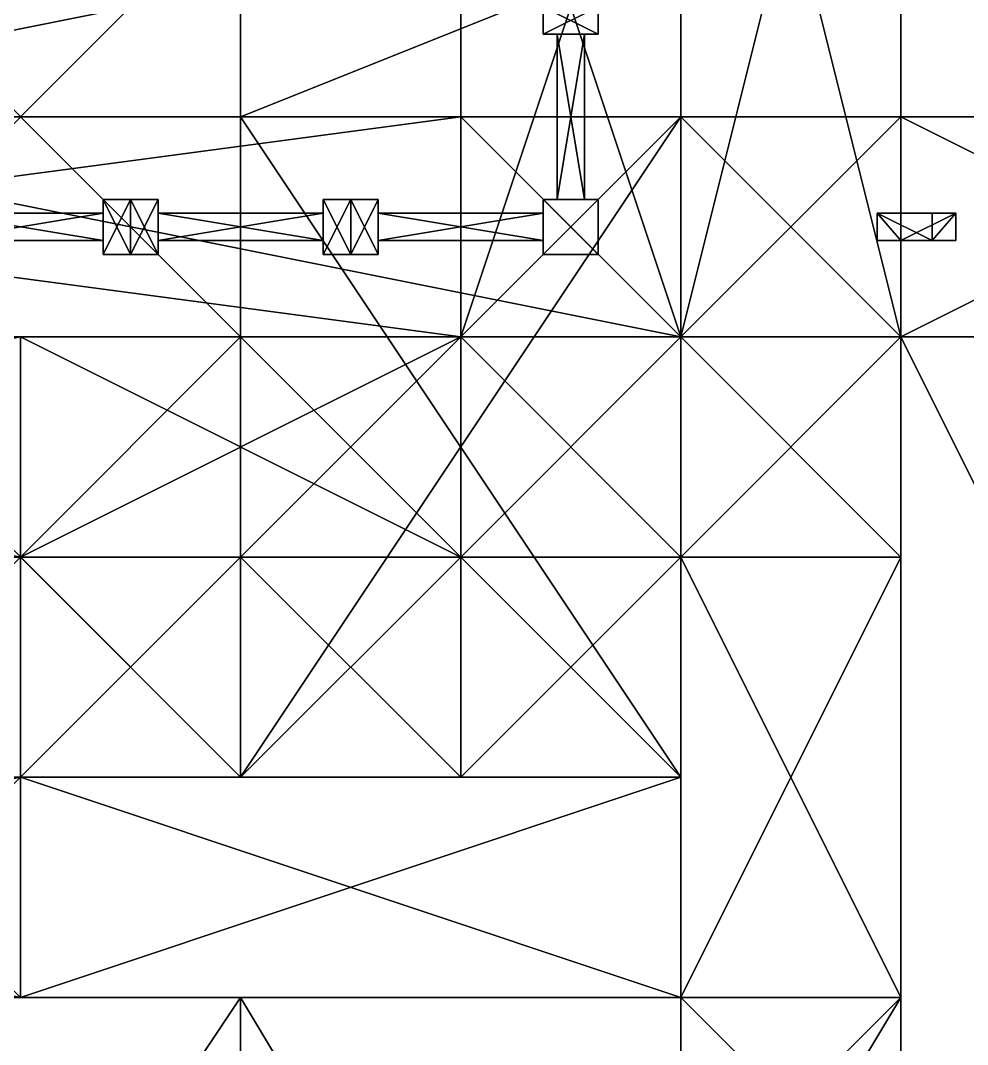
# Model space of a CAD drawing. Extents: x -1088 to 1104, y -640 to 640.
# Drawn here: x 176 to 313.7, y 281.2 to 430 of the extents above; entities that cross this region are included whole.
import ezdxf

# ---------------------------------------------------------------- set-up
doc = ezdxf.new("R2010")
doc.units = 0

msp = doc.modelspace()

# ---------------------------------------------------------------- meshes
at = {"layer": 'OBJECT1083', "color": 50}
mesh = msp.add_polyface(dxfattribs=at)
corners = [(208, 480, 48), (368, 480, 48), (368, 416, 48), (208, 416, 48), (208, 416, 16), (368, 416, 16), (368, 480, 16), (208, 480, 16)]
mesh.append_faces([[corners[k] for k in face] for face in [(1, 3, 0), (5, 7, 4), (3, 7, 0), (5, 1, 6), (0, 6, 1), (4, 2, 5)]], dxfattribs={"vtx0": -1})
mesh.append_faces([[corners[k] for k in face] for face in [(1, 2, 3), (5, 6, 7), (3, 4, 7), (5, 2, 1), (0, 7, 6), (4, 3, 2)]], dxfattribs={"vtx2": -1})
at = {"layer": 'OBJECT1085', "color": 50}
mesh = msp.add_polyface(dxfattribs=at)
corners = [(144, 448, 48), (208, 448, 48), (208, 384, 48), (144, 384, 48), (144, 384, 16), (208, 384, 16), (208, 448, 16), (144, 448, 16)]
mesh.append_faces([[corners[k] for k in face] for face in [(1, 3, 0), (5, 7, 4), (3, 7, 0), (5, 1, 6), (0, 6, 1), (4, 2, 5)]], dxfattribs={"vtx0": -1})
mesh.append_faces([[corners[k] for k in face] for face in [(1, 2, 3), (5, 6, 7), (3, 4, 7), (5, 2, 1), (0, 7, 6), (4, 3, 2)]], dxfattribs={"vtx2": -1})
at = {"layer": 'OBJECT1295', "color": 50}
mesh = msp.add_polyface(dxfattribs=at)
corners = [(144, 288, 48), (208, 288, 48), (208, 192, 48), (144, 192, 48), (144, 192, 16), (208, 192, 16), (208, 288, 16), (144, 288, 16)]
mesh.append_faces([[corners[k] for k in face] for face in [(1, 3, 0), (5, 7, 4), (3, 7, 0), (5, 1, 6), (0, 6, 1), (4, 2, 5)]], dxfattribs={"vtx0": -1})
mesh.append_faces([[corners[k] for k in face] for face in [(1, 2, 3), (5, 6, 7), (3, 4, 7), (5, 2, 1), (0, 7, 6), (4, 3, 2)]], dxfattribs={"vtx2": -1})
at = {"layer": 'OBJECT1296', "color": 50}
mesh = msp.add_polyface(dxfattribs=at)
corners = [(240, 416, 176), (272, 416, 176), (272, 384, 176), (240, 384, 176), (240, 384, 144), (272, 384, 144), (272, 416, 144), (240, 416, 144)]
mesh.append_faces([[corners[k] for k in face] for face in [(1, 3, 0), (5, 7, 4), (3, 7, 0), (5, 1, 6), (0, 6, 1), (4, 2, 5)]], dxfattribs={"vtx0": -1})
mesh.append_faces([[corners[k] for k in face] for face in [(1, 2, 3), (5, 6, 7), (3, 4, 7), (5, 2, 1), (0, 7, 6), (4, 3, 2)]], dxfattribs={"vtx2": -1})
at = {"layer": 'OBJECT1297', "color": 50}
mesh = msp.add_polyface(dxfattribs=at)
corners = [(304, 416, 48), (368, 416, 48), (368, 384, 48), (304, 384, 48), (304, 384, 16), (368, 384, 16), (368, 416, 16), (304, 416, 16)]
mesh.append_faces([[corners[k] for k in face] for face in [(1, 3, 0), (5, 7, 4), (3, 7, 0), (5, 1, 6), (0, 6, 1), (4, 2, 5)]], dxfattribs={"vtx0": -1})
mesh.append_faces([[corners[k] for k in face] for face in [(1, 2, 3), (5, 6, 7), (3, 4, 7), (5, 2, 1), (0, 7, 6), (4, 3, 2)]], dxfattribs={"vtx2": -1})
at = {"layer": 'OBJECT1298', "color": 50}
mesh = msp.add_polyface(dxfattribs=at)
corners = [(304, 384, 48), (400, 384, 48), (400, 192, 48), (304, 192, 48), (304, 192, 16), (400, 192, 16), (400, 384, 16), (304, 384, 16)]
mesh.append_faces([[corners[k] for k in face] for face in [(1, 3, 0), (5, 7, 4), (3, 7, 0), (5, 1, 6), (0, 6, 1), (4, 2, 5)]], dxfattribs={"vtx0": -1})
mesh.append_faces([[corners[k] for k in face] for face in [(1, 2, 3), (5, 6, 7), (3, 4, 7), (5, 2, 1), (0, 7, 6), (4, 3, 2)]], dxfattribs={"vtx2": -1})
at = {"layer": 'OBJECT163', "color": 50}
mesh = msp.add_polyface(dxfattribs=at)
corners = [(208, 288, 48), (304, 288, 48), (304, 128, 48), (208, 128, 48), (208, 128, 16), (304, 128, 16), (304, 288, 16), (208, 288, 16)]
mesh.append_faces([[corners[k] for k in face] for face in [(1, 3, 0), (5, 7, 4), (3, 7, 0), (5, 1, 6), (0, 6, 1), (4, 2, 5)]], dxfattribs={"vtx0": -1})
mesh.append_faces([[corners[k] for k in face] for face in [(1, 2, 3), (5, 6, 7), (3, 4, 7), (5, 2, 1), (0, 7, 6), (4, 3, 2)]], dxfattribs={"vtx2": -1})
at = {"layer": 'OBJECT164', "color": 50}
mesh = msp.add_polyface(dxfattribs=at)
corners = [(272, 352, 48), (304, 352, 48), (304, 288, 48), (272, 288, 48), (272, 288, 16), (304, 288, 16), (304, 352, 16), (272, 352, 16)]
mesh.append_faces([[corners[k] for k in face] for face in [(1, 3, 0), (5, 7, 4), (3, 7, 0), (5, 1, 6), (0, 6, 1), (4, 2, 5)]], dxfattribs={"vtx0": -1})
mesh.append_faces([[corners[k] for k in face] for face in [(1, 2, 3), (5, 6, 7), (3, 4, 7), (5, 2, 1), (0, 7, 6), (4, 3, 2)]], dxfattribs={"vtx2": -1})
at = {"layer": 'OBJECT165', "color": 50}
mesh = msp.add_polyface(dxfattribs=at)
corners = [(16, 320, 176), (176, 320, 176), (176, 288, 176), (16, 288, 176), (16, 288, 168), (176, 288, 168), (176, 320, 168), (16, 320, 168)]
mesh.append_faces([[corners[k] for k in face] for face in [(1, 3, 0), (5, 7, 4), (3, 7, 0), (5, 1, 6), (0, 6, 1), (4, 2, 5)]], dxfattribs={"vtx0": -1})
mesh.append_faces([[corners[k] for k in face] for face in [(1, 2, 3), (5, 6, 7), (3, 4, 7), (5, 2, 1), (0, 7, 6), (4, 3, 2)]], dxfattribs={"vtx2": -1})
at = {"layer": 'OBJECT197', "color": 50}
mesh = msp.add_polyface(dxfattribs=at)
corners = [(-1084, -640, 832), (-1084, 640, 832), (1092, 640, 832), (1092, -640, 832), (-1084, 640, 830), (-1084, -640, 830), (1092, -640, 830), (1092, 640, 830)]
mesh.append_faces([[corners[k] for k in face] for face in [(1, 3, 0), (1, 5, 4), (3, 7, 6), (2, 4, 7), (0, 6, 5), (5, 7, 4)]], dxfattribs={"vtx0": -1})
mesh.append_faces([[corners[k] for k in face] for face in [(1, 2, 3), (1, 0, 5), (3, 2, 7), (2, 1, 4), (0, 3, 6), (5, 6, 7)]], dxfattribs={"vtx2": -1})
at = {"layer": 'OBJECT203', "color": 50}
mesh = msp.add_polyface(dxfattribs=at)
corners = [(-1088, 640, -128), (-1088, -640, -128), (1088, -640, -128), (1088, 640, -128), (-1088, -640, -126), (-1088, 640, -126), (1088, 640, -126), (1088, -640, -126)]
mesh.append_faces([[corners[k] for k in face] for face in [(1, 3, 0), (1, 5, 4), (3, 7, 6), (0, 6, 5), (2, 4, 7), (5, 7, 4)]], dxfattribs={"vtx0": -1})
mesh.append_faces([[corners[k] for k in face] for face in [(1, 2, 3), (1, 0, 5), (3, 2, 7), (0, 3, 6), (2, 1, 4), (5, 6, 7)]], dxfattribs={"vtx2": -1})
at = {"layer": 'OBJECT243', "color": 50}
mesh = msp.add_polyface(dxfattribs=at)
corners = [(272, 288, 176), (304, 288, 176), (304, 256, 176), (272, 256, 176), (272, 256, 112), (304, 256, 112), (304, 288, 112), (272, 288, 112)]
mesh.append_faces([[corners[k] for k in face] for face in [(1, 3, 0), (5, 7, 4), (3, 7, 0), (5, 1, 6), (0, 6, 1), (4, 2, 5)]], dxfattribs={"vtx0": -1})
mesh.append_faces([[corners[k] for k in face] for face in [(1, 2, 3), (5, 6, 7), (3, 4, 7), (5, 2, 1), (0, 7, 6), (4, 3, 2)]], dxfattribs={"vtx2": -1})
at = {"layer": 'OBJECT444', "color": 50}
mesh = msp.add_polyface(dxfattribs=at)
corners = [(176, 320, 80), (272, 320, 80), (272, 288, 80), (176, 288, 80), (176, 288, 72), (272, 288, 72), (272, 320, 72), (176, 320, 72)]
mesh.append_faces([[corners[k] for k in face] for face in [(1, 3, 0), (5, 7, 4), (3, 7, 0), (5, 1, 6), (0, 6, 1), (4, 2, 5)]], dxfattribs={"vtx0": -1})
mesh.append_faces([[corners[k] for k in face] for face in [(1, 2, 3), (5, 6, 7), (3, 4, 7), (5, 2, 1), (0, 7, 6), (4, 3, 2)]], dxfattribs={"vtx2": -1})
at = {"layer": 'OBJECT445', "color": 50}
mesh = msp.add_polyface(dxfattribs=at)
corners = [(272, 320, 48), (176, 320, 48), (176, 288, 48), (272, 288, 48), (272, 288, 72), (176, 288, 72), (176, 320, 72), (272, 320, 72)]
mesh.append_faces([[corners[k] for k in face] for face in [(1, 3, 0), (5, 7, 4), (3, 7, 0), (5, 1, 6), (0, 6, 1), (4, 2, 5)]], dxfattribs={"vtx0": -1})
mesh.append_faces([[corners[k] for k in face] for face in [(1, 2, 3), (5, 6, 7), (3, 4, 7), (5, 2, 1), (0, 7, 6), (4, 3, 2)]], dxfattribs={"vtx2": -1})
at = {"layer": 'OBJECT446', "color": 50}
mesh = msp.add_polyface(dxfattribs=at)
corners = [(240, 352, 80), (272, 352, 80), (272, 320, 80), (240, 320, 80), (240, 320, 72), (272, 320, 72), (272, 352, 72), (240, 352, 72)]
mesh.append_faces([[corners[k] for k in face] for face in [(1, 3, 0), (5, 7, 4), (3, 7, 0), (5, 1, 6), (0, 6, 1), (4, 2, 5)]], dxfattribs={"vtx0": -1})
mesh.append_faces([[corners[k] for k in face] for face in [(1, 2, 3), (5, 6, 7), (3, 4, 7), (5, 2, 1), (0, 7, 6), (4, 3, 2)]], dxfattribs={"vtx2": -1})
at = {"layer": 'OBJECT447', "color": 50}
mesh = msp.add_polyface(dxfattribs=at)
corners = [(272, 352, 48), (240, 352, 48), (240, 320, 48), (272, 320, 48), (272, 320, 72), (240, 320, 72), (240, 352, 72), (272, 352, 72)]
mesh.append_faces([[corners[k] for k in face] for face in [(1, 3, 0), (5, 7, 4), (3, 7, 0), (5, 1, 6), (0, 6, 1), (4, 2, 5)]], dxfattribs={"vtx0": -1})
mesh.append_faces([[corners[k] for k in face] for face in [(1, 2, 3), (5, 6, 7), (3, 4, 7), (5, 2, 1), (0, 7, 6), (4, 3, 2)]], dxfattribs={"vtx2": -1})
at = {"layer": 'OBJECT448', "color": 50}
mesh = msp.add_polyface(dxfattribs=at)
corners = [(272, 384, 80), (304, 384, 80), (304, 352, 80), (272, 352, 80), (272, 352, 72), (304, 352, 72), (304, 384, 72), (272, 384, 72)]
mesh.append_faces([[corners[k] for k in face] for face in [(1, 3, 0), (5, 7, 4), (3, 7, 0), (5, 1, 6), (0, 6, 1), (4, 2, 5)]], dxfattribs={"vtx0": -1})
mesh.append_faces([[corners[k] for k in face] for face in [(1, 2, 3), (5, 6, 7), (3, 4, 7), (5, 2, 1), (0, 7, 6), (4, 3, 2)]], dxfattribs={"vtx2": -1})
at = {"layer": 'OBJECT449', "color": 50}
mesh = msp.add_polyface(dxfattribs=at)
corners = [(304, 384, 48), (272, 384, 48), (272, 352, 48), (304, 352, 48), (304, 352, 72), (272, 352, 72), (272, 384, 72), (304, 384, 72)]
mesh.append_faces([[corners[k] for k in face] for face in [(1, 3, 0), (5, 7, 4), (3, 7, 0), (5, 1, 6), (0, 6, 1), (4, 2, 5)]], dxfattribs={"vtx0": -1})
mesh.append_faces([[corners[k] for k in face] for face in [(1, 2, 3), (5, 6, 7), (3, 4, 7), (5, 2, 1), (0, 7, 6), (4, 3, 2)]], dxfattribs={"vtx2": -1})
at = {"layer": 'OBJECT450', "color": 50}
mesh = msp.add_polyface(dxfattribs=at)
corners = [(208, 352, 112), (240, 352, 112), (240, 320, 112), (208, 320, 112), (208, 320, 104), (240, 320, 104), (240, 352, 104), (208, 352, 104)]
mesh.append_faces([[corners[k] for k in face] for face in [(1, 3, 0), (5, 7, 4), (3, 7, 0), (5, 1, 6), (0, 6, 1), (4, 2, 5)]], dxfattribs={"vtx0": -1})
mesh.append_faces([[corners[k] for k in face] for face in [(1, 2, 3), (5, 6, 7), (3, 4, 7), (5, 2, 1), (0, 7, 6), (4, 3, 2)]], dxfattribs={"vtx2": -1})
at = {"layer": 'OBJECT451', "color": 50}
mesh = msp.add_polyface(dxfattribs=at)
corners = [(240, 352, 80), (208, 352, 80), (208, 320, 80), (240, 320, 80), (240, 320, 104), (208, 320, 104), (208, 352, 104), (240, 352, 104)]
mesh.append_faces([[corners[k] for k in face] for face in [(1, 3, 0), (5, 7, 4), (3, 7, 0), (5, 1, 6), (0, 6, 1), (4, 2, 5)]], dxfattribs={"vtx0": -1})
mesh.append_faces([[corners[k] for k in face] for face in [(1, 2, 3), (5, 6, 7), (3, 4, 7), (5, 2, 1), (0, 7, 6), (4, 3, 2)]], dxfattribs={"vtx2": -1})
at = {"layer": 'OBJECT458', "color": 50}
mesh = msp.add_polyface(dxfattribs=at)
corners = [(196, 402, 236), (220, 402, 236), (220, 398, 236), (196, 398, 236), (196, 398, 230), (220, 398, 230), (220, 402, 230), (196, 402, 230)]
mesh.append_faces([[corners[k] for k in face] for face in [(1, 3, 0), (5, 7, 4), (3, 7, 0), (5, 1, 6), (0, 6, 1), (4, 2, 5)]], dxfattribs={"vtx0": -1})
mesh.append_faces([[corners[k] for k in face] for face in [(1, 2, 3), (5, 6, 7), (3, 4, 7), (5, 2, 1), (0, 7, 6), (4, 3, 2)]], dxfattribs={"vtx2": -1})
at = {"layer": 'OBJECT459', "color": 50}
mesh = msp.add_polyface(dxfattribs=at)
corners = [(220, 404, 240), (224, 404, 240), (224, 396, 240), (220, 396, 240), (220, 396, 208), (224, 396, 208), (224, 404, 208), (220, 404, 208)]
mesh.append_faces([[corners[k] for k in face] for face in [(1, 3, 0), (5, 7, 4), (3, 7, 0), (5, 1, 6), (0, 6, 1), (4, 2, 5)]], dxfattribs={"vtx0": -1})
mesh.append_faces([[corners[k] for k in face] for face in [(1, 2, 3), (5, 6, 7), (3, 4, 7), (5, 2, 1), (0, 7, 6), (4, 3, 2)]], dxfattribs={"vtx2": -1})
at = {"layer": 'OBJECT460', "color": 50}
mesh = msp.add_polyface(dxfattribs=at)
corners = [(192, 404, 240), (196, 404, 240), (196, 396, 240), (192, 396, 240), (192, 396, 208), (196, 396, 208), (196, 404, 208), (192, 404, 208)]
mesh.append_faces([[corners[k] for k in face] for face in [(1, 3, 0), (5, 7, 4), (3, 7, 0), (5, 1, 6), (0, 6, 1), (4, 2, 5)]], dxfattribs={"vtx0": -1})
mesh.append_faces([[corners[k] for k in face] for face in [(1, 2, 3), (5, 6, 7), (3, 4, 7), (5, 2, 1), (0, 7, 6), (4, 3, 2)]], dxfattribs={"vtx2": -1})
at = {"layer": 'OBJECT461', "color": 50}
mesh = msp.add_polyface(dxfattribs=at)
corners = [(196, 402, 222), (220, 402, 222), (220, 398, 222), (196, 398, 222), (196, 398, 216), (220, 398, 216), (220, 402, 216), (196, 402, 216)]
mesh.append_faces([[corners[k] for k in face] for face in [(1, 3, 0), (5, 7, 4), (3, 7, 0), (5, 1, 6), (0, 6, 1), (4, 2, 5)]], dxfattribs={"vtx0": -1})
mesh.append_faces([[corners[k] for k in face] for face in [(1, 2, 3), (5, 6, 7), (3, 4, 7), (5, 2, 1), (0, 7, 6), (4, 3, 2)]], dxfattribs={"vtx2": -1})
at = {"layer": 'OBJECT565', "color": 50}
mesh = msp.add_polyface(dxfattribs=at)
corners = [(312, 398, 106.362999), (308.536011, 398, 108.362999), (308.536011, 402, 108.362999), (312, 402, 106.362999), (304, 402, 92.5065), (300.536011, 402, 94.5065), (300.536011, 398, 94.5065), (304, 398, 92.5065)]
mesh.append_faces([[corners[k] for k in face] for face in [(1, 3, 0), (5, 7, 4), (3, 7, 0), (5, 1, 6), (0, 6, 1), (4, 2, 5)]], dxfattribs={"vtx0": -1})
mesh.append_faces([[corners[k] for k in face] for face in [(1, 2, 3), (5, 6, 7), (3, 4, 7), (5, 2, 1), (0, 7, 6), (4, 3, 2)]], dxfattribs={"vtx2": -1})
at = {"layer": 'OBJECT682', "color": 50}
mesh = msp.add_polyface(dxfattribs=at)
corners = [(0, 416, 720), (240, 416, 720), (240, 384, 720), (0, 384, 720), (0, 384, 240), (240, 384, 240), (240, 416, 240), (0, 416, 240)]
mesh.append_faces([[corners[k] for k in face] for face in [(1, 3, 0), (5, 7, 4), (3, 7, 0), (5, 1, 6), (0, 6, 1), (4, 2, 5)]], dxfattribs={"vtx0": -1})
mesh.append_faces([[corners[k] for k in face] for face in [(1, 2, 3), (5, 6, 7), (3, 4, 7), (5, 2, 1), (0, 7, 6), (4, 3, 2)]], dxfattribs={"vtx2": -1})
at = {"layer": 'OBJECT683', "color": 50}
mesh = msp.add_polyface(dxfattribs=at)
corners = [(240, 384, 720), (240, 480, 720), (272, 480, 720), (272, 384, 720), (272, 384, 240), (272, 480, 240), (240, 480, 240), (240, 384, 240)]
mesh.append_faces([[corners[k] for k in face] for face in [(1, 3, 0), (5, 7, 4), (3, 7, 0), (5, 1, 6), (0, 6, 1), (4, 2, 5)]], dxfattribs={"vtx0": -1})
mesh.append_faces([[corners[k] for k in face] for face in [(1, 2, 3), (5, 6, 7), (3, 4, 7), (5, 2, 1), (0, 7, 6), (4, 3, 2)]], dxfattribs={"vtx2": -1})
at = {"layer": 'OBJECT768', "color": 50}
mesh = msp.add_polyface(dxfattribs=at)
corners = [(228, 396, 240), (224, 396, 240), (224, 404, 240), (228, 404, 240), (228, 404, 208), (224, 404, 208), (224, 396, 208), (228, 396, 208)]
mesh.append_faces([[corners[k] for k in face] for face in [(1, 3, 0), (5, 7, 4), (3, 7, 0), (5, 1, 6), (0, 6, 1), (4, 2, 5)]], dxfattribs={"vtx0": -1})
mesh.append_faces([[corners[k] for k in face] for face in [(1, 2, 3), (5, 6, 7), (3, 4, 7), (5, 2, 1), (0, 7, 6), (4, 3, 2)]], dxfattribs={"vtx2": -1})
at = {"layer": 'OBJECT769', "color": 50}
mesh = msp.add_polyface(dxfattribs=at)
corners = [(252, 398, 236), (228, 398, 236), (228, 402, 236), (252, 402, 236), (252, 402, 230), (228, 402, 230), (228, 398, 230), (252, 398, 230)]
mesh.append_faces([[corners[k] for k in face] for face in [(1, 3, 0), (5, 7, 4), (3, 7, 0), (5, 1, 6), (0, 6, 1), (4, 2, 5)]], dxfattribs={"vtx0": -1})
mesh.append_faces([[corners[k] for k in face] for face in [(1, 2, 3), (5, 6, 7), (3, 4, 7), (5, 2, 1), (0, 7, 6), (4, 3, 2)]], dxfattribs={"vtx2": -1})
at = {"layer": 'OBJECT770', "color": 50}
mesh = msp.add_polyface(dxfattribs=at)
corners = [(252, 398, 222), (228, 398, 222), (228, 402, 222), (252, 402, 222), (252, 402, 216), (228, 402, 216), (228, 398, 216), (252, 398, 216)]
mesh.append_faces([[corners[k] for k in face] for face in [(1, 3, 0), (5, 7, 4), (3, 7, 0), (5, 1, 6), (0, 6, 1), (4, 2, 5)]], dxfattribs={"vtx0": -1})
mesh.append_faces([[corners[k] for k in face] for face in [(1, 2, 3), (5, 6, 7), (3, 4, 7), (5, 2, 1), (0, 7, 6), (4, 3, 2)]], dxfattribs={"vtx2": -1})
at = {"layer": 'OBJECT785', "color": 50}
mesh = msp.add_polyface(dxfattribs=at)
corners = [(252, 396, 240), (252, 404, 240), (260, 404, 240), (260, 396, 240), (260, 396, 208), (260, 404, 208), (252, 404, 208), (252, 396, 208)]
mesh.append_faces([[corners[k] for k in face] for face in [(1, 3, 0), (5, 7, 4), (3, 7, 0), (5, 1, 6), (0, 6, 1), (4, 2, 5)]], dxfattribs={"vtx0": -1})
mesh.append_faces([[corners[k] for k in face] for face in [(1, 2, 3), (5, 6, 7), (3, 4, 7), (5, 2, 1), (0, 7, 6), (4, 3, 2)]], dxfattribs={"vtx2": -1})
at = {"layer": 'OBJECT786', "color": 50}
mesh = msp.add_polyface(dxfattribs=at)
corners = [(252, 428, 240), (252, 432, 240), (260, 432, 240), (260, 428, 240), (260, 428, 208), (260, 432, 208), (252, 432, 208), (252, 428, 208)]
mesh.append_faces([[corners[k] for k in face] for face in [(1, 3, 0), (5, 7, 4), (3, 7, 0), (5, 1, 6), (0, 6, 1), (4, 2, 5)]], dxfattribs={"vtx0": -1})
mesh.append_faces([[corners[k] for k in face] for face in [(1, 2, 3), (5, 6, 7), (3, 4, 7), (5, 2, 1), (0, 7, 6), (4, 3, 2)]], dxfattribs={"vtx2": -1})
at = {"layer": 'OBJECT787', "color": 50}
mesh = msp.add_polyface(dxfattribs=at)
corners = [(254, 404, 236), (254, 428, 236), (258, 428, 236), (258, 404, 236), (258, 404, 230), (258, 428, 230), (254, 428, 230), (254, 404, 230)]
mesh.append_faces([[corners[k] for k in face] for face in [(1, 3, 0), (5, 7, 4), (3, 7, 0), (5, 1, 6), (0, 6, 1), (4, 2, 5)]], dxfattribs={"vtx0": -1})
mesh.append_faces([[corners[k] for k in face] for face in [(1, 2, 3), (5, 6, 7), (3, 4, 7), (5, 2, 1), (0, 7, 6), (4, 3, 2)]], dxfattribs={"vtx2": -1})
at = {"layer": 'OBJECT788', "color": 50}
mesh = msp.add_polyface(dxfattribs=at)
corners = [(254, 404, 222), (254, 428, 222), (258, 428, 222), (258, 404, 222), (258, 404, 216), (258, 428, 216), (254, 428, 216), (254, 404, 216)]
mesh.append_faces([[corners[k] for k in face] for face in [(1, 3, 0), (5, 7, 4), (3, 7, 0), (5, 1, 6), (0, 6, 1), (4, 2, 5)]], dxfattribs={"vtx0": -1})
mesh.append_faces([[corners[k] for k in face] for face in [(1, 2, 3), (5, 6, 7), (3, 4, 7), (5, 2, 1), (0, 7, 6), (4, 3, 2)]], dxfattribs={"vtx2": -1})
at = {"layer": 'OBJECT794', "color": 50}
mesh = msp.add_polyface(dxfattribs=at)
corners = [(144, 384, 48), (208, 384, 48), (208, 320, 48), (144, 320, 48), (144, 320, 16), (208, 320, 16), (208, 384, 16), (144, 384, 16)]
mesh.append_faces([[corners[k] for k in face] for face in [(1, 3, 0), (5, 7, 4), (3, 7, 0), (5, 1, 6), (0, 6, 1), (4, 2, 5)]], dxfattribs={"vtx0": -1})
mesh.append_faces([[corners[k] for k in face] for face in [(1, 2, 3), (5, 6, 7), (3, 4, 7), (5, 2, 1), (0, 7, 6), (4, 3, 2)]], dxfattribs={"vtx2": -1})
at = {"layer": 'OBJECT795', "color": 50}
mesh = msp.add_polyface(dxfattribs=at)
corners = [(208, 416, 48), (272, 416, 48), (272, 320, 48), (208, 320, 48), (208, 320, 16), (272, 320, 16), (272, 416, 16), (208, 416, 16)]
mesh.append_faces([[corners[k] for k in face] for face in [(1, 3, 0), (5, 7, 4), (3, 7, 0), (5, 1, 6), (0, 6, 1), (4, 2, 5)]], dxfattribs={"vtx0": -1})
mesh.append_faces([[corners[k] for k in face] for face in [(1, 2, 3), (5, 6, 7), (3, 4, 7), (5, 2, 1), (0, 7, 6), (4, 3, 2)]], dxfattribs={"vtx2": -1})
at = {"layer": 'OBJECT798', "color": 50}
mesh = msp.add_polyface(dxfattribs=at)
corners = [(16, 384, 208), (176, 384, 208), (176, 352, 208), (16, 352, 208), (16, 352, 200), (176, 352, 200), (176, 384, 200), (16, 384, 200)]
mesh.append_faces([[corners[k] for k in face] for face in [(1, 3, 0), (5, 7, 4), (3, 7, 0), (5, 1, 6), (0, 6, 1), (4, 2, 5)]], dxfattribs={"vtx0": -1})
mesh.append_faces([[corners[k] for k in face] for face in [(1, 2, 3), (5, 6, 7), (3, 4, 7), (5, 2, 1), (0, 7, 6), (4, 3, 2)]], dxfattribs={"vtx2": -1})
at = {"layer": 'OBJECT799', "color": 50}
mesh = msp.add_polyface(dxfattribs=at)
corners = [(-48, 448, 208), (272, 448, 208), (272, 384, 208), (-48, 384, 208), (-48, 384, 200), (272, 384, 200), (272, 448, 200), (-48, 448, 200)]
mesh.append_faces([[corners[k] for k in face] for face in [(1, 3, 0), (5, 7, 4), (3, 7, 0), (5, 1, 6), (0, 6, 1), (4, 2, 5)]], dxfattribs={"vtx0": -1})
mesh.append_faces([[corners[k] for k in face] for face in [(1, 2, 3), (5, 6, 7), (3, 4, 7), (5, 2, 1), (0, 7, 6), (4, 3, 2)]], dxfattribs={"vtx2": -1})
at = {"layer": 'OBJECT805', "color": 50}
mesh = msp.add_polyface(dxfattribs=at)
corners = [(176, 384, 176), (16, 384, 176), (16, 352, 176), (176, 352, 176), (176, 352, 200), (16, 352, 200), (16, 384, 200), (176, 384, 200)]
mesh.append_faces([[corners[k] for k in face] for face in [(1, 3, 0), (5, 7, 4), (3, 7, 0), (5, 1, 6), (0, 6, 1), (4, 2, 5)]], dxfattribs={"vtx0": -1})
mesh.append_faces([[corners[k] for k in face] for face in [(1, 2, 3), (5, 6, 7), (3, 4, 7), (5, 2, 1), (0, 7, 6), (4, 3, 2)]], dxfattribs={"vtx2": -1})
at = {"layer": 'OBJECT808', "color": 50}
mesh = msp.add_polyface(dxfattribs=at)
corners = [(176, 320, 144), (16, 320, 144), (16, 288, 144), (176, 288, 144), (176, 288, 168), (16, 288, 168), (16, 320, 168), (176, 320, 168)]
mesh.append_faces([[corners[k] for k in face] for face in [(1, 3, 0), (5, 7, 4), (3, 7, 0), (5, 1, 6), (0, 6, 1), (4, 2, 5)]], dxfattribs={"vtx0": -1})
mesh.append_faces([[corners[k] for k in face] for face in [(1, 2, 3), (5, 6, 7), (3, 4, 7), (5, 2, 1), (0, 7, 6), (4, 3, 2)]], dxfattribs={"vtx2": -1})
at = {"layer": 'OBJECT815', "color": 50}
mesh = msp.add_polyface(dxfattribs=at)
corners = [(272, 416, 144), (304, 416, 144), (304, 384, 144), (272, 384, 144), (272, 384, 48), (304, 384, 48), (304, 416, 48), (272, 416, 48)]
mesh.append_faces([[corners[k] for k in face] for face in [(1, 3, 0), (5, 7, 4), (3, 7, 0), (5, 1, 6), (0, 6, 1), (4, 2, 5)]], dxfattribs={"vtx0": -1})
mesh.append_faces([[corners[k] for k in face] for face in [(1, 2, 3), (5, 6, 7), (3, 4, 7), (5, 2, 1), (0, 7, 6), (4, 3, 2)]], dxfattribs={"vtx2": -1})
at = {"layer": 'OBJECT821', "color": 50}
mesh = msp.add_polyface(dxfattribs=at)
corners = [(240, 384, 144), (272, 384, 144), (272, 352, 144), (240, 352, 144), (240, 352, 136), (272, 352, 136), (272, 384, 136), (240, 384, 136)]
mesh.append_faces([[corners[k] for k in face] for face in [(1, 3, 0), (5, 7, 4), (3, 7, 0), (5, 1, 6), (0, 6, 1), (4, 2, 5)]], dxfattribs={"vtx0": -1})
mesh.append_faces([[corners[k] for k in face] for face in [(1, 2, 3), (5, 6, 7), (3, 4, 7), (5, 2, 1), (0, 7, 6), (4, 3, 2)]], dxfattribs={"vtx2": -1})
at = {"layer": 'OBJECT826', "color": 50}
mesh = msp.add_polyface(dxfattribs=at)
corners = [(272, 512, 176), (304, 512, 176), (304, 384, 176), (272, 384, 176), (272, 384, 168), (304, 384, 168), (304, 512, 168), (272, 512, 168)]
mesh.append_faces([[corners[k] for k in face] for face in [(1, 3, 0), (5, 7, 4), (3, 7, 0), (5, 1, 6), (0, 6, 1), (4, 2, 5)]], dxfattribs={"vtx0": -1})
mesh.append_faces([[corners[k] for k in face] for face in [(1, 2, 3), (5, 6, 7), (3, 4, 7), (5, 2, 1), (0, 7, 6), (4, 3, 2)]], dxfattribs={"vtx2": -1})
at = {"layer": 'OBJECT829', "color": 50}
mesh = msp.add_polyface(dxfattribs=at)
corners = [(208, 384, 144), (240, 384, 144), (240, 352, 144), (208, 352, 144), (208, 352, 112), (240, 352, 112), (240, 384, 112), (208, 384, 112)]
mesh.append_faces([[corners[k] for k in face] for face in [(1, 3, 0), (5, 7, 4), (3, 7, 0), (5, 1, 6), (0, 6, 1), (4, 2, 5)]], dxfattribs={"vtx0": -1})
mesh.append_faces([[corners[k] for k in face] for face in [(1, 2, 3), (5, 6, 7), (3, 4, 7), (5, 2, 1), (0, 7, 6), (4, 3, 2)]], dxfattribs={"vtx2": -1})
at = {"layer": 'OBJECT830', "color": 50}
mesh = msp.add_polyface(dxfattribs=at)
corners = [(240, 384, 112), (272, 384, 112), (272, 352, 112), (240, 352, 112), (240, 352, 80), (272, 352, 80), (272, 384, 80), (240, 384, 80)]
mesh.append_faces([[corners[k] for k in face] for face in [(1, 3, 0), (5, 7, 4), (3, 7, 0), (5, 1, 6), (0, 6, 1), (4, 2, 5)]], dxfattribs={"vtx0": -1})
mesh.append_faces([[corners[k] for k in face] for face in [(1, 2, 3), (5, 6, 7), (3, 4, 7), (5, 2, 1), (0, 7, 6), (4, 3, 2)]], dxfattribs={"vtx2": -1})
at = {"layer": 'OBJECT836', "color": 50}
mesh = msp.add_polyface(dxfattribs=at)
corners = [(176, 384, 176), (240, 384, 176), (240, 352, 176), (176, 352, 176), (176, 352, 168), (240, 352, 168), (240, 384, 168), (176, 384, 168)]
mesh.append_faces([[corners[k] for k in face] for face in [(1, 3, 0), (5, 7, 4), (3, 7, 0), (5, 1, 6), (0, 6, 1), (4, 2, 5)]], dxfattribs={"vtx0": -1})
mesh.append_faces([[corners[k] for k in face] for face in [(1, 2, 3), (5, 6, 7), (3, 4, 7), (5, 2, 1), (0, 7, 6), (4, 3, 2)]], dxfattribs={"vtx2": -1})
at = {"layer": 'OBJECT837', "color": 50}
mesh = msp.add_polyface(dxfattribs=at)
corners = [(176, 352, 144), (208, 352, 144), (208, 320, 144), (176, 320, 144), (176, 320, 136), (208, 320, 136), (208, 352, 136), (176, 352, 136)]
mesh.append_faces([[corners[k] for k in face] for face in [(1, 3, 0), (5, 7, 4), (3, 7, 0), (5, 1, 6), (0, 6, 1), (4, 2, 5)]], dxfattribs={"vtx0": -1})
mesh.append_faces([[corners[k] for k in face] for face in [(1, 2, 3), (5, 6, 7), (3, 4, 7), (5, 2, 1), (0, 7, 6), (4, 3, 2)]], dxfattribs={"vtx2": -1})
at = {"layer": 'OBJECT839', "color": 50}
mesh = msp.add_polyface(dxfattribs=at)
corners = [(176, 352, 112), (208, 352, 112), (208, 320, 112), (176, 320, 112), (176, 320, 80), (208, 320, 80), (208, 352, 80), (176, 352, 80)]
mesh.append_faces([[corners[k] for k in face] for face in [(1, 3, 0), (5, 7, 4), (3, 7, 0), (5, 1, 6), (0, 6, 1), (4, 2, 5)]], dxfattribs={"vtx0": -1})
mesh.append_faces([[corners[k] for k in face] for face in [(1, 2, 3), (5, 6, 7), (3, 4, 7), (5, 2, 1), (0, 7, 6), (4, 3, 2)]], dxfattribs={"vtx2": -1})
at = {"layer": 'OBJECT847', "color": 50}
mesh = msp.add_polyface(dxfattribs=at)
corners = [(188, 404, 240), (192, 404, 240), (192, 396, 240), (188, 396, 240), (188, 396, 208), (192, 396, 208), (192, 404, 208), (188, 404, 208)]
mesh.append_faces([[corners[k] for k in face] for face in [(1, 3, 0), (5, 7, 4), (3, 7, 0), (5, 1, 6), (0, 6, 1), (4, 2, 5)]], dxfattribs={"vtx0": -1})
mesh.append_faces([[corners[k] for k in face] for face in [(1, 2, 3), (5, 6, 7), (3, 4, 7), (5, 2, 1), (0, 7, 6), (4, 3, 2)]], dxfattribs={"vtx2": -1})
at = {"layer": 'OBJECT850', "color": 50}
mesh = msp.add_polyface(dxfattribs=at)
corners = [(164, 402, 236), (188, 402, 236), (188, 398, 236), (164, 398, 236), (164, 398, 230), (188, 398, 230), (188, 402, 230), (164, 402, 230)]
mesh.append_faces([[corners[k] for k in face] for face in [(1, 3, 0), (5, 7, 4), (3, 7, 0), (5, 1, 6), (0, 6, 1), (4, 2, 5)]], dxfattribs={"vtx0": -1})
mesh.append_faces([[corners[k] for k in face] for face in [(1, 2, 3), (5, 6, 7), (3, 4, 7), (5, 2, 1), (0, 7, 6), (4, 3, 2)]], dxfattribs={"vtx2": -1})
at = {"layer": 'OBJECT853', "color": 50}
mesh = msp.add_polyface(dxfattribs=at)
corners = [(164, 402, 222), (188, 402, 222), (188, 398, 222), (164, 398, 222), (164, 398, 216), (188, 398, 216), (188, 402, 216), (164, 402, 216)]
mesh.append_faces([[corners[k] for k in face] for face in [(1, 3, 0), (5, 7, 4), (3, 7, 0), (5, 1, 6), (0, 6, 1), (4, 2, 5)]], dxfattribs={"vtx0": -1})
mesh.append_faces([[corners[k] for k in face] for face in [(1, 2, 3), (5, 6, 7), (3, 4, 7), (5, 2, 1), (0, 7, 6), (4, 3, 2)]], dxfattribs={"vtx2": -1})
at = {"layer": 'OBJECT861', "color": 50}
mesh = msp.add_polyface(dxfattribs=at)
corners = [(144, 320, 144), (176, 320, 144), (176, 288, 144), (144, 288, 144), (144, 288, 48), (176, 288, 48), (176, 320, 48), (144, 320, 48)]
mesh.append_faces([[corners[k] for k in face] for face in [(1, 3, 0), (5, 7, 4), (3, 7, 0), (5, 1, 6), (0, 6, 1), (4, 2, 5)]], dxfattribs={"vtx0": -1})
mesh.append_faces([[corners[k] for k in face] for face in [(1, 2, 3), (5, 6, 7), (3, 4, 7), (5, 2, 1), (0, 7, 6), (4, 3, 2)]], dxfattribs={"vtx2": -1})
at = {"layer": 'OBJECT879', "color": 50}
mesh = msp.add_polyface(dxfattribs=at)
corners = [(208, 352, 112), (176, 352, 112), (176, 320, 112), (208, 320, 112), (208, 320, 136), (176, 320, 136), (176, 352, 136), (208, 352, 136)]
mesh.append_faces([[corners[k] for k in face] for face in [(1, 3, 0), (5, 7, 4), (3, 7, 0), (5, 1, 6), (0, 6, 1), (4, 2, 5)]], dxfattribs={"vtx0": -1})
mesh.append_faces([[corners[k] for k in face] for face in [(1, 2, 3), (5, 6, 7), (3, 4, 7), (5, 2, 1), (0, 7, 6), (4, 3, 2)]], dxfattribs={"vtx2": -1})
at = {"layer": 'OBJECT885', "color": 50}
mesh = msp.add_polyface(dxfattribs=at)
corners = [(272, 384, 112), (240, 384, 112), (240, 352, 112), (272, 352, 112), (272, 352, 136), (240, 352, 136), (240, 384, 136), (272, 384, 136)]
mesh.append_faces([[corners[k] for k in face] for face in [(1, 3, 0), (5, 7, 4), (3, 7, 0), (5, 1, 6), (0, 6, 1), (4, 2, 5)]], dxfattribs={"vtx0": -1})
mesh.append_faces([[corners[k] for k in face] for face in [(1, 2, 3), (5, 6, 7), (3, 4, 7), (5, 2, 1), (0, 7, 6), (4, 3, 2)]], dxfattribs={"vtx2": -1})
at = {"layer": 'OBJECT890', "color": 50}
mesh = msp.add_polyface(dxfattribs=at)
corners = [(240, 384, 144), (176, 384, 144), (176, 352, 144), (240, 352, 144), (240, 352, 168), (176, 352, 168), (176, 384, 168), (240, 384, 168)]
mesh.append_faces([[corners[k] for k in face] for face in [(1, 3, 0), (5, 7, 4), (3, 7, 0), (5, 1, 6), (0, 6, 1), (4, 2, 5)]], dxfattribs={"vtx0": -1})
mesh.append_faces([[corners[k] for k in face] for face in [(1, 2, 3), (5, 6, 7), (3, 4, 7), (5, 2, 1), (0, 7, 6), (4, 3, 2)]], dxfattribs={"vtx2": -1})
at = {"layer": 'OBJECT891', "color": 50}
mesh = msp.add_polyface(dxfattribs=at)
corners = [(304, 512, 144), (272, 512, 144), (272, 384, 144), (304, 384, 144), (304, 384, 168), (272, 384, 168), (272, 512, 168), (304, 512, 168)]
mesh.append_faces([[corners[k] for k in face] for face in [(1, 3, 0), (5, 7, 4), (3, 7, 0), (5, 1, 6), (0, 6, 1), (4, 2, 5)]], dxfattribs={"vtx0": -1})
mesh.append_faces([[corners[k] for k in face] for face in [(1, 2, 3), (5, 6, 7), (3, 4, 7), (5, 2, 1), (0, 7, 6), (4, 3, 2)]], dxfattribs={"vtx2": -1})
at = {"layer": 'OBJECT944', "color": 50}
mesh = msp.add_polyface(dxfattribs=at)
corners = [(272, 448, 176), (-48, 448, 176), (-48, 384, 176), (272, 384, 176), (272, 384, 200), (-48, 384, 200), (-48, 448, 200), (272, 448, 200)]
mesh.append_faces([[corners[k] for k in face] for face in [(1, 3, 0), (5, 7, 4), (3, 7, 0), (5, 1, 6), (0, 6, 1), (4, 2, 5)]], dxfattribs={"vtx0": -1})
mesh.append_faces([[corners[k] for k in face] for face in [(1, 2, 3), (5, 6, 7), (3, 4, 7), (5, 2, 1), (0, 7, 6), (4, 3, 2)]], dxfattribs={"vtx2": -1})

doc.saveas('drawing.dxf')
